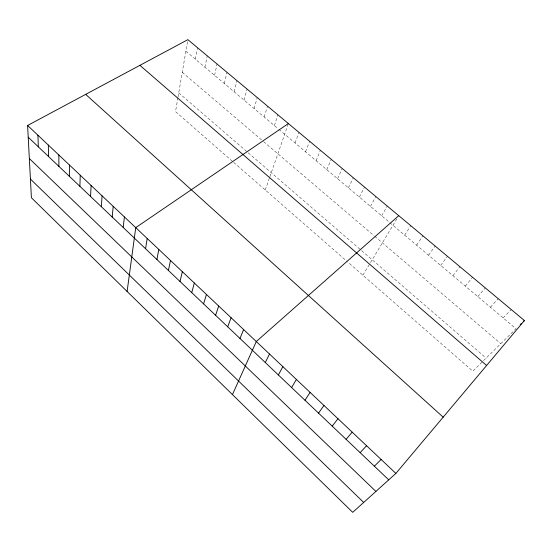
<?xml version="1.0" encoding="UTF-8"?>
<svg xmlns="http://www.w3.org/2000/svg" width="552" height="552" viewBox="0 0 552 552"><rect width="100%" height="100%" fill="white"/><g stroke="black" fill="none" stroke-linecap="round" stroke-linejoin="round"><path stroke-width="0.41" stroke-dasharray="2.76 2.07" d="M177.917 97.6L175.515 111.628L233.013 161.833M178.054 96.807L187.859 39.661M195.367 59.181L197.506 47.714M204.937 67.227L207.242 55.835M214.59 75.341L217.067 64.032M224.333 83.531L226.975 72.305M234.165 91.798L236.98 80.654M244.081 100.133L247.068 89.079M254.086 108.551L257.26 97.58M264.187 117.038L267.541 106.156M274.378 125.608L277.911 114.816M265.264 189.985L269.618 177.482M269.893 176.681L288.123 124.324M295.044 142.982L298.956 132.383M305.518 151.786L309.631 141.284M316.096 160.68L320.401 150.275M326.763 169.65L331.276 159.355M337.541 178.71L342.254 168.512M348.415 187.852L353.342 177.765M359.393 197.078L364.534 187.107M370.475 206.393L375.829 196.54M381.667 215.804L387.242 206.062M362.871 275.2L370.033 263.325M370.461 262.614L397.109 218.426M404.713 235.18L410.757 225.678M416.587 245.164L422.866 235.787M428.573 255.245L435.1 245.999M440.689 265.422L447.465 256.321M452.923 275.71L459.954 266.74M465.281 286.102L472.574 277.276M477.77 296.603L485.332 287.916M490.39 307.209L498.214 298.673M503.134 317.924L511.242 309.541M185.879 51.205L278.236 128.851M278.877 129.389L389.194 222.132M389.822 222.663L516.016 328.75L472.802 371.165L347.698 261.952M182.257 72.326L262.993 141.112M263.614 141.643L374.063 235.738M374.704 236.284L500.781 343.703M178.738 92.84L361.029 250.146M361.677 250.705L486.119 358.089M233.668 162.398L347.07 261.406"/><path stroke-width="0.83" d="M69.352 176.302L69.49 165.055M79.895 186.328L80.24 175.205M90.556 196.457L91.108 185.472M101.326 206.696L102.085 195.843M112.215 217.04L113.181 206.331M123.213 227.493L124.4 216.929M127.112 291.442L135.737 227.638L288.385 123.558M145.569 248.738L147.205 238.471M156.92 259.53L158.79 249.421M168.401 270.439L170.506 260.489M180.007 281.472L182.353 271.681M191.737 292.622L194.332 283.003M203.598 303.89L206.448 294.444M215.59 315.289L218.695 306.022M227.721 326.812L231.088 317.724M239.982 338.466L243.618 329.565M232.454 394.597L256.294 341.536L398.765 215.673M265.298 362.533L269.5 354.018M278.374 374.953L282.872 366.652M291.601 387.525L296.403 379.438M304.987 400.248L310.1 392.375M318.532 413.117L323.962 405.472M332.235 426.144L337.99 418.726M395.881 473.423L524.4 320.526L187.859 39.661L27.6 125.476L31.402 197.733L352.7 512.339L395.881 473.423L27.6 125.476M346.104 439.33L352.197 432.147M360.146 452.674L366.576 445.733M374.359 466.178L381.142 459.492M520.205 324.638L521.405 323.465M523.199 321.699L524.4 320.526M139.918 65.329L486.609 365.486M85.677 94.378L443.18 417.153M28.221 137.213L388.746 479.854M29.339 158.541L375.905 491.425M30.422 179.069L363.685 502.437M37.909 135.212L38.343 146.832M48.328 145.059L48.576 156.554M58.857 155.002L58.905 166.38"/></g></svg>
